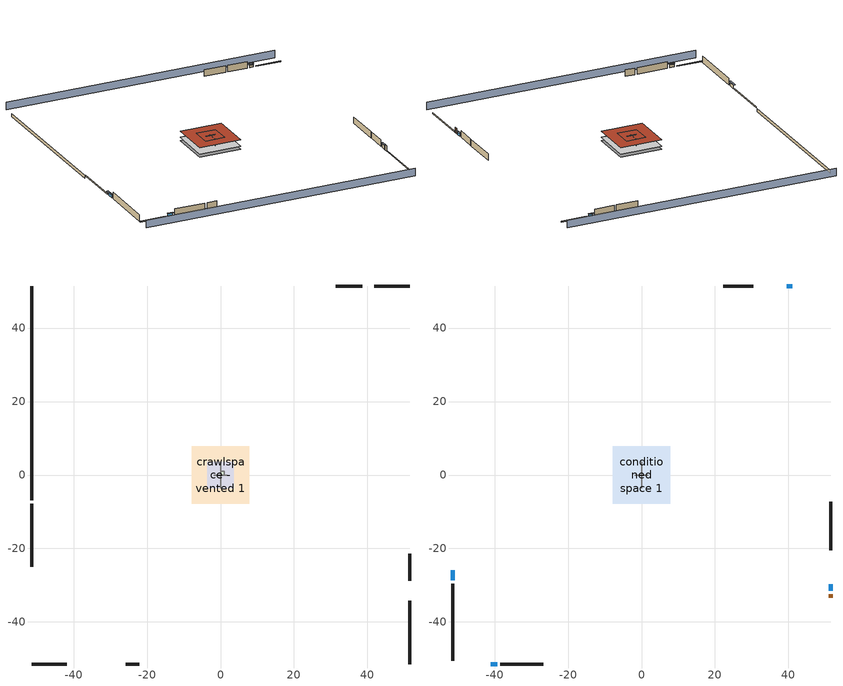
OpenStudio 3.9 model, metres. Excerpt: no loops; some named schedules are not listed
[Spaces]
garage 1
 floor foundation (Slab1 construction): -3.66,-3.66 -3.66,3.66 3.66,3.66 3.66,-3.66 z0
 wall outside (Wall1 construction): 38.64,51.43 31.32,51.43 z0.3:2.74
 wall outside (Wall2 construction): 51.43,-28.77 51.43,-21.46 z0.3:2.74
 wall outside (Wall9 construction): -25.82,-51.43 -22.17,-51.43 z0.3:2.74
 wall to conditioned space 1 (Wall5 construction Reversed): 0,3.66 0,-3.66 z0.3:2.74
 wall to conditioned space 1 (Wall6 construction Reversed): -1.83,0 1.83,0 z0.3:2.74
 roof outside (Roof1 construction): -3.66,3.66 -3.66,-3.66 3.66,-3.66 3.66,3.66 z2.74
crawlspace - vented 1
 floor foundation (Slab2 construction): -7.89,-7.89 -7.89,7.89 7.89,7.89 7.89,-7.89 z-0.91
 wall outside (RimJoist1 construction): -51.43,-7.81 -51.43,-24.97 z0.3:0.61
 wall outside (RimJoist2 construction): 51.43,51.43 41.89,51.43 z0.3:0.61
 wall outside (RimJoist3 construction): 51.43,-51.43 51.43,-34.27 z0.3:0.61
 wall outside (RimJoist4 construction): -51.43,-51.43 -41.89,-51.43 z0.3:0.61
 wall foundation (FoundationWall1 construction): -51.43,51.43 -51.43,-6.88 z-0.91:0.3
central ac and furnace airloop ret air space
 floor adiabatic (AdiabaticConst): 0,0 0,1 1,1 1,0 z0
 wall adiabatic (AdiabaticConst): 0,1 0,0 1,0 1,1 0,1 z0:1
 ceiling adiabatic (AdiabaticConst): 1,0 1,1 0,1 0,0 z1
conditioned space 1
 floor to crawlspace - vented 1 (Floor1 construction): -7.89,-7.89 -7.89,7.89 7.89,7.89 7.89,-7.89 z0.3
 wall outside (Wall3 construction): -51.43,-29.57 -51.43,-50.5 z0.3:2.74
 wall outside (Wall4 construction): 30.4,51.43 22.2,51.43 z0.3:2.74
 wall outside (Wall7 construction): 51.43,-20.53 51.43,-7.23 z0.3:2.74
 wall outside (Wall8 construction): -38.38,-51.43 -26.75,-51.43 z0.3:2.74
 wall outside (AdiabaticWallConstruction): -51.43,-25.9 -51.43,-28.64 z0.3:1.49; 40.96,51.43 39.57,51.43 z0.3:1.22; 51.43,-31.5 51.43,-29.7 z0.3:1.52; -40.96,-51.43 -39.31,-51.43 z0.3:1.4
 wall outside (AdiabaticWallConstruction 1): 51.43,-33.34 51.43,-32.43 z0.3:2.34
 window (WindowConstruction): -51.43,-25.9 -51.43,-28.64 z0.3:1.49
 window (WindowConstruction 1): 40.96,51.43 39.57,51.43 z0.3:1.22
 window (WindowConstruction 2): 51.43,-31.5 51.43,-29.7 z0.3:1.52
 window (WindowConstruction 3): -40.96,-51.43 -39.31,-51.43 z0.3:1.4
 door (Door): 51.43,-33.34 51.43,-32.43 z0.3:2.34
 roof outside (Roof2 construction): -7.89,7.89 -7.89,-7.89 7.89,-7.89 7.89,7.89 z2.74
shading: -51.43,-56 51.43,-56 / 51.43,56 -51.43,56 z0:2.74; -51.43,-28.94 -51.43,-25.59 -52.04,-25.59 -52.04,-28.94 z1.8; 39.26,51.43 41.27,51.43 41.27,52.04 39.26,52.04 z1.52; 51.43,-29.39 51.43,-31.8 52.04,-31.8 52.04,-29.39 z1.83; -39,-51.43 -41.27,-51.43 -41.27,-52.04 -39,-52.04 z1.71
[Site]
Portland Intl Arpt_OR: Latitude {deg}=45.59; Longitude {deg}=-122.6; Time Zone {hr}=-8; Elevation {m}=33; Terrain=Suburbs; Keep Site Location Information=Yes
[Site:GroundTemperature:Shallow]
10.2558, 8.96328, 8.85977, 9.47314, 11.9355, 14.3863, 16.5111, 17.8571, 17.9714, 16.8767, 14.8061, 12.4304
[Site:WaterMainsTemperature]
Calculation Method=Schedule; Temperature Schedule=mains temperature schedule
[Building]
Building 1
[Material] Roughness=Rough
Name | Thickness {m} | Conductivity {W/m-K} | Density {kg/m3} | Specific Heat {J/kg-K} | Thermal Absorptance | Solar Absorptance | Visible Absorptance
slate or tile shingles | 0.01905 | 0.840978 | 1899.972 | 799.717 | 0.9 | 0.75 | 0.75
roof rigid ins | 0.00302951 | 0.029427 | 32.04 | 1214.23 | 0.9 | 0.7 | 0.7
osb sheathing 0.5 in. | 0.0127 | 0.115458 | 512.64 | 1214.23 | 0.9 | 0.6 | 0.6
roof rigid ins 1 | 0.103632 | 0.029427 | 32.04 | 1214.23 | 0.9 | 0.7 | 0.7
osb sheathing 0.75 in. | 0.01905 | 0.115458 | 512.64 | 1214.23 | 0.9 | 0.7 | 0.7
roof stud and cavity | 0.2032 | 0.159782 | 78.34581 | 1123.46 | 0.9 | 0.7 | 0.7
gypsum board | 0.0127 | 0.160291 | 801 | 837.4 | 0.9 | 0.6 | 0.6
aluminum siding | 0.009525 | 0.089435 | 177.822 | 1046.75 | 0.9 | 0.5 | 0.5
osb sheathing 0.5 in. 1 | 0.0127 | 0.115458 | 512.64 | 1214.23 | 0.9 | 0.7 | 0.7
wall stud and cavity | 0.1397 | 0.419005 | 139.0536 | 1170.24 | 0.9 | 0.6 | 0.6
wall stud and cavity 1 | 0.1397 | 0.11765 | 139.0536 | 1170.24 | 0.9 | 0.7 | 0.7
osb sheathing 0.5 in. 2; osb sheathing 0.5 in. 3 | 0.0127 | 0.115458 | 512.64 | 1214.23
wall stud and cavity 2 | 0.1397 | 0.115562 | 139.0536 | 1170.24 | 0.9 | 0.7 | 0.7
rim joist stud and cavity | 0.0508 | 0.178289 | 50.32683 | 1063.81 | 0.9 | 0.6 | 0.6
floor stud and cavity | 0.1397 | 0.923637 | 92.3553 | 1139.71 | 0.9 | 0.7 | 0.7
floor covering | 0.0127 | 0.0433444 | 54.468 | 1339.84 | 0.9 | 0.6 | 0.6
concrete 4.0 in. | 0.1016 | 1.803125 | 2242.8 | 837.4 | 0.9 | 0.7 | 0.7
concrete 8.0 in. | 0.2032 | 1.803125 | 2242.8 | 837.4 | 0.9 | 0.7 | 0.7
soil 0.5 in. | 0.0127 | 1.3848 | 1842.3 | 418.7 | 0.9 | 0.7 | 0.7
wood siding; wood siding 1 | 0.0254 | 0.102417 | 544.68 | 1172.36
wall rigid ins | 0.512978 | 0.029427 | 32.04 | 1214.23 | 0.9 | 0.7 | 0.7
wall stud and cavity 3 | 0.0889 | 0.380278 | 52.3479 | 1209.89 | 0.9 | 0.7 | 0.7
door material | 0.04445 | 0.0612267 | 512.64 | 1214.23 | 0.9 | 0.7 | 0.7
wall stud and cavity 4 | 0.0889 | 0.391764 | 83.0341 | 1211.67 | 0.9 | 0.7 | 0.7
furniture material conditioned space 1; furniture material garage 1 | 0.1524 | 0.115458 | 640.8 | 1214.23 | 0.9 | 0.6 | 0.6
[Construction]
Roof1 construction: slate or tile shingles, roof rigid ins, osb sheathing 0.5 in.
Roof2 construction: slate or tile shingles, roof rigid ins 1, osb sheathing 0.75 in., roof stud and cavity, gypsum board
Wall1 construction; Wall2 construction: aluminum siding, osb sheathing 0.5 in. 1, wall stud and cavity
Wall3 construction; Wall4 construction: aluminum siding, osb sheathing 0.5 in. 1, wall stud and cavity 1, gypsum board
Wall5 construction Reversed: gypsum board, wall stud and cavity 2, osb sheathing 0.5 in. 2
Wall6 construction Reversed: gypsum board, wall stud and cavity 2, osb sheathing 0.5 in. 3
Wall7 construction; Wall8 construction: aluminum siding, osb sheathing 0.5 in. 3, wall stud and cavity 1, gypsum board
Wall9 construction: aluminum siding, osb sheathing 0.5 in. 3, wall stud and cavity
RimJoist1 construction; RimJoist2 construction; RimJoist3 construction; RimJoist4 construction: aluminum siding, rim joist stud and cavity
Floor1 construction: floor stud and cavity, osb sheathing 0.75 in., floor covering
Slab1 construction: concrete 4.0 in.
FoundationWall1 construction: concrete 8.0 in.
Slab2 construction: soil 0.5 in.
WindowConstruction; WindowConstruction 1; WindowConstruction 2; WindowConstruction 3: WindowMaterial
AdiabaticWallConstruction: wood siding, wall rigid ins, wall stud and cavity 3, gypsum board
Door: door material
AdiabaticWallConstruction 1: wood siding 1, wall rigid ins, wall stud and cavity 3, gypsum board
PartitionWallConstruction: gypsum board, wall stud and cavity 4, gypsum board
furniture construction conditioned space 1: furniture material conditioned space 1
furniture construction garage 1: furniture material garage 1
AdiabaticConst: Adiabatic
[WindowMaterial:SimpleGlazingSystem]
WindowMaterial: U-Factor {W/m2-K}=1.64662; Solar Heat Gain Coefficient=0.26
[Material:NoMass]
Adiabatic: Roughness=Rough; Thermal Resistance {m2-K/W}=176.1
[ThermalZone] Multiplier=1; Use Ideal Air Loads=No
Name | Volume {m3} | Thermostat
conditioned space | 606.66 | conditioned space temperature setpoint
garage | 130.484
crawlspace - vented | 303.33
central ac and furnace airloop ret air zone | 1
[Sizing:Zone] Zone Cooling Design Supply Air Temperature Input Method=SupplyAirTemperature; Zone Cooling Design Supply Air Temperature {C}=14; Zone Cooling Design Supply Air Temperature Difference {deltaC}=11.11; Zone Heating Design Supply Air Temperature Input Method=SupplyAirTemperature; Zone Heating Design Supply Air Temperature {C}=40; Zone Heating Design Supply Air Temperature Difference {deltaC}=11.11; Zone Cooling Design Supply Air Humidity Ratio {kg-H2O/kg-air}=0.0085; Zone Heating Design Supply Air Humidity Ratio {kg-H2O/kg-air}=0.008; Cooling Design Air Flow Method=DesignDay; Heating Design Air Flow Method=DesignDay; Account for Dedicated Outdoor Air System=No; Dedicated Outdoor Air System Control Strategy=NeutralSupplyAir; Dedicated Outdoor Air Low Setpoint Temperature for Design {C}=autosize; Dedicated Outdoor Air High Setpoint Temperature for Design {C}=autosize; Zone Load Sizing Method=Sensible Load Only No Latent Load; Zone Latent Cooling Design Supply Air Humidity Ratio Input Method=HumidityRatioDifference; Zone Cooling Design Supply Air Humidity Ratio Difference {kgWater/kgDryAir}=0.005; Zone Latent Heating Design Supply Air Humidity Ratio Input Method=HumidityRatioDifference; Zone Humidification Design Supply Air Humidity Ratio Difference {kgWater/kgDryAir}=0.005; Sizing Option=Coincident
garage; crawlspace - vented; central ac and furnace airloop ret air zone
[Space]
Name | Thermal Zone | Volume {m3}
conditioned space 1 | conditioned space | 606.66
garage 1 | garage | 130.484
crawlspace - vented 1 | crawlspace - vented | 303.33
central ac and furnace airloop ret air space | central ac and furnace airloop ret air zone
[ThermostatSetpoint:DualSetpoint]
conditioned space temperature setpoint: Heating Setpoint Temperature Schedule=heating setpoint; Cooling Setpoint Temperature Schedule=cooling setpoint; Temperature Difference Between Cutout And Setpoint {deltaC}=0
[Foundation:Kiva] Wall Depth Below Slab {m}=0.2032
Name | Initial Indoor Air Temperature {C} | Wall Height Above Grade {m}
Foundation Kiva 1 | 13.4258 | 0.1016
Foundation Kiva 2 | 8.36103 | 0.3048
[Foundation:Kiva:Settings]
Soil Conductivity {W/m-K}=1.3848; Soil Density {kg/m3}=1842.3; Soil Specific Heat {J/kg-K}=418.7; Ground Solar Absorptivity=0.9; Ground Thermal Absorptivity=0.9; Ground Surface Roughness {m}=0.03; Far-Field Width {m}=40; Deep-Ground Boundary Condition=ZeroFlux; Deep-Ground Depth {m}=40; Minimum Cell Dimension {m}=0.2; Maximum Cell Growth Coefficient=3; Simulation Timestep=Timestep
[SurfaceProperty:ExposedFoundationPerimeter] Exposed Perimeter Calculation Method=TotalExposedPerimeter
Name | Total Exposed Perimeter {m}
Slab1 | 18.288
Slab2 | 58.30824
[SurfaceProperty:IncidentSolarMultiplier] Incident Solar Multiplier=1; Incident Solar Multiplier Schedule=trans schedule winter=0.85 summer=0.7
Window1; Window2; Window3; Window4
[InternalMass:Definition] Design Level Calculation Method=SurfaceArea
Name | Construction | Surface Area {m2}
partition wall mass | PartitionWallConstruction | 248.794
furniture mass conditioned space 1 | furniture construction conditioned space 1 | 99.51774
furniture mass garage 1 | furniture construction garage 1 | 5.35122
[InternalMass] Multiplier=1
Name | Internal Mass Definition | Space or SpaceType
partition wall mass | partition wall mass | conditioned space 1
furniture mass conditioned space 1 | furniture mass conditioned space 1 | conditioned space 1
furniture mass garage 1 | furniture mass garage 1 | garage 1
[Fan:SystemModel]
central ac and furnace supply fan: Availability Schedule=Always On Discrete; Design Maximum Air Flow Rate {m3/s}=0.638545; Speed Control Method=Discrete; Electric Power Minimum Flow Rate Fraction=0.2; Design Pressure Rise {Pa}=500; Motor Efficiency=1; Motor In Air Stream Fraction=1; Design Electric Power Consumption {W}=autosize; Design Power Sizing Method=PowerPerFlow; Electric Power Per Unit Flow Rate {W/(m3/s)}=1059.44; Electric Power Per Unit Flow Rate Per Unit Pressure {W-s/m3-Pa}=1.66667; Fan Total Efficiency=0.7; Motor Loss Radiative Fraction=0; Speed Flow Fraction 1=0.77975; Speed Electric Power Fraction 1=0.47409; Speed Flow Fraction 2=1; Speed Electric Power Fraction 2=1
[EnergyManagementSystem:Sensor]
Name | Output Variable or Output Meter Index Key | Output Variable or Output Meter
central_ac_and_furnace_supply_fan_s; central_ac_and_furnace_supply_fan_s_1 | central ac and furnace supply fan | Fan Electricity Energy
water_heater_amb_temp | garage | Zone Mean Air Temperature
water_heater_amb_rh | garage | Zone Air Relative Humidity
water_heater_T_set | water heater setpoint | Schedule Value
out_pb_s |  | Site Outdoor Air Barometric Pressure
out_wt_s |  | Site Outdoor Air Humidity Ratio
site_vw_s |  | Site Wind Speed
cool_season | cooling season schedule | Schedule Value
central_ac_and_furnace_airloop_Fan_RTF_s | central ac and furnace supply fan | Fan Runtime Fraction Speed 1
central_ac_and_furnace_airloop_Fan_RTF_s_1 | central ac and furnace supply fan | Fan Runtime Fraction Speed 2
central_ac_and_furnace_airloop_AH_MFR_s | Node 6 | System Node Mass Flow Rate
central_ac_and_furnace_airloop_AH_VFR_s | Node 6 | System Node Current Density Volume Flow Rate
central_ac_and_furnace_airloop_AH_Tout_s | Node 6 | System Node Temperature
central_ac_and_furnace_airloop_AH_Wout_s | Node 6 | System Node Humidity Ratio
central_ac_and_furnace_airloop_RA_T_s | Node 9 | System Node Temperature
central_ac_and_furnace_airloop_Ra_W_s | Node 9 | System Node Humidity Ratio
central_ac_and_furnace_airloop_0_DZ_T_s | crawlspace - vented | Zone Air Temperature
central_ac_and_furnace_airloop_0_DZ_W_s | crawlspace - vented | Zone Mean Air Humidity Ratio
natural_vent_s | natural vent schedule | Schedule Value
htg_sp_s | heating setpoint | Schedule Value
clg_sp_s | cooling setpoint | Schedule Value
mech_vent_range_fan_0_sch_s | mech vent range fan 0 schedule | Schedule Value
mech_vent_bath_fan_0_sch_s | mech vent bath fan 0 schedule | Schedule Value
clothes_dryer_exhaust_0_sch_s | clothes_dryer | Schedule Value
site_temp | Environment | Site Outdoor Air Drybulb Temperature
discharge_sch_sensor | electric_vehicle_discharging | Schedule Value
charge_sch_sensor | electric_vehicle_charging | Schedule Value
soc_sensor | Vehicle1 li ion | Electric Storage Charge Fraction
htg_load_cond |  | Heating:EnergyTransfer:Zone:CONDITIONED SPACE
clg_load_cond |  | Cooling:EnergyTransfer:Zone:CONDITIONED SPACE
htg_load_duct |  | Heating:EnergyTransfer:Zone:CENTRAL AC AND FURNACE AIRLOOP RET AIR ZONE
clg_load_duct |  | Cooling:EnergyTransfer:Zone:CENTRAL AC AND FURNACE AIRLOOP RET AIR ZONE
s_conv | Floor1 | Surface Inside Face Convection Heat Gain Energy
s_ig | Floor1 | Surface Inside Face Internal Gains Radiation Heat Gain Energy
s_sol | Floor1 | Surface Inside Face Solar Radiation Heat Gain Energy
s_lgt | Floor1 | Surface Inside Face Lights Radiation Heat Gain Energy
s_surf | Floor1 | Surface Inside Face Net Surface Thermal Radiation Heat Gain Energy
s_conv_1 | Roof2 | Surface Inside Face Convection Heat Gain Energy
s_ig_1 | Roof2 | Surface Inside Face Internal Gains Radiation Heat Gain Energy
s_sol_1 | Roof2 | Surface Inside Face Solar Radiation Heat Gain Energy
s_lgt_1 | Roof2 | Surface Inside Face Lights Radiation Heat Gain Energy
s_surf_1 | Roof2 | Surface Inside Face Net Surface Thermal Radiation Heat Gain Energy
ss_sol | Door1 | Surface Inside Face Solar Radiation Heat Gain Energy
ss_lgt | Door1 | Surface Inside Face Lights Radiation Heat Gain Energy
ss_conv | Door1 | Surface Inside Face Convection Heat Gain Energy
ss_ig | Door1 | Surface Inside Face Internal Gains Radiation Heat Gain Energy
ss_surf | Door1 | Surface Inside Face Net Surface Thermal Radiation Heat Gain Energy
ss_conv_1 | Window1 | Surface Inside Face Convection Heat Gain Energy
ss_ig_1 | Window1 | Surface Inside Face Internal Gains Radiation Heat Gain Energy
ss_surf_1 | Window1 | Surface Inside Face Net Surface Thermal Radiation Heat Gain Energy
ss_trans_in | Window1 | Surface Window Transmitted Solar Radiation Rate
ss_back_out | Window1 | Surface Window Shortwave from Zone Back Out Window Heat Transfer Rate
ss_trans_out | Window1 | Surface Inside Face Initial Transmitted Diffuse Transmitted Out Window Solar Radiation Rate
ss_conv_2 | Window2 | Surface Inside Face Convection Heat Gain Energy
ss_ig_2 | Window2 | Surface Inside Face Internal Gains Radiation Heat Gain Energy
ss_surf_2 | Window2 | Surface Inside Face Net Surface Thermal Radiation Heat Gain Energy
ss_trans_in_1 | Window2 | Surface Window Transmitted Solar Radiation Rate
ss_back_out_1 | Window2 | Surface Window Shortwave from Zone Back Out Window Heat Transfer Rate
ss_trans_out_1 | Window2 | Surface Inside Face Initial Transmitted Diffuse Transmitted Out Window Solar Radiation Rate
ss_conv_3 | Window3 | Surface Inside Face Convection Heat Gain Energy
ss_ig_3 | Window3 | Surface Inside Face Internal Gains Radiation Heat Gain Energy
ss_surf_3 | Window3 | Surface Inside Face Net Surface Thermal Radiation Heat Gain Energy
ss_trans_in_2 | Window3 | Surface Window Transmitted Solar Radiation Rate
ss_back_out_2 | Window3 | Surface Window Shortwave from Zone Back Out Window Heat Transfer Rate
ss_trans_out_2 | Window3 | Surface Inside Face Initial Transmitted Diffuse Transmitted Out Window Solar Radiation Rate
ss_conv_4 | Window4 | Surface Inside Face Convection Heat Gain Energy
ss_ig_4 | Window4 | Surface Inside Face Internal Gains Radiation Heat Gain Energy
ss_surf_4 | Window4 | Surface Inside Face Net Surface Thermal Radiation Heat Gain Energy
ss_trans_in_3 | Window4 | Surface Window Transmitted Solar Radiation Rate
ss_back_out_3 | Window4 | Surface Window Shortwave from Zone Back Out Window Heat Transfer Rate
ss_trans_out_3 | Window4 | Surface Inside Face Initial Transmitted Diffuse Transmitted Out Window Solar Radiation Rate
s_conv_2 | Wall3 | Surface Inside Face Convection Heat Gain Energy
s_ig_2 | Wall3 | Surface Inside Face Internal Gains Radiation Heat Gain Energy
s_sol_2 | Wall3 | Surface Inside Face Solar Radiation Heat Gain Energy
s_lgt_2 | Wall3 | Surface Inside Face Lights Radiation Heat Gain Energy
[ElectricEquipment:Definition] Design Level Calculation Method=EquipmentLevel
Name | Design Level {W} | Fraction Latent | Fraction Radiant | Fraction Lost
ceiling fan | 18.5317 | 0 | 0.558 | 0
clothes washer | 441.641 | 0.03 | 0.162 | 0.7
clothes dryer | 7465.75 | 0.015 | 0.081 | 0.85
dishwasher | 305.184 | 0.3 | 0.18 | 0.4
fridge | 57.5342 | 0 | 0.6 | 0
freezer | 194.914 | 0 | 0.6 | 0
cooking range | 75.312 | 0.16 | 0.384 | 0.2
misc tv | 1219.45 | 0 | 0.6 | 0
misc plug loads | 922.946 | 0.021 | 0.558 | 0.049
whole house fan; mech vent house fan | 0 | 0 | 0 | 1
mech vent house fan cfis | 0 | 0 | 0 | 0
mech vent range fan 0; mech vent bath fan 0 | 30 | 0 | 0 | 1
[ElectricEquipment]
Name | Electric Equipment Definition | Space or SpaceType | Schedule
ceiling fan | ceiling fan | conditioned space 1 | ceiling_fan
clothes washer | clothes washer | conditioned space 1 | clothes_washer
clothes dryer | clothes dryer | conditioned space 1 | clothes_dryer
dishwasher | dishwasher | conditioned space 1 | dishwasher
fridge | fridge | conditioned space 1 | fridge schedule
freezer | freezer | garage 1 | freezer schedule
cooking range | cooking range | conditioned space 1 | cooking_range
misc tv | misc tv | conditioned space 1 | plug_loads_tv
misc plug loads | misc plug loads | conditioned space 1 | plug_loads_other
whole house fan | whole house fan | conditioned space 1 | Always On Discrete
mech vent house fan | mech vent house fan | conditioned space 1 | mech vent house fan schedule
mech vent house fan cfis | mech vent house fan cfis | conditioned space 1 | mech vent house fan cfis schedule
mech vent range fan 0 | mech vent range fan 0 | conditioned space 1 | mech vent range fan 0 schedule
mech vent bath fan 0 | mech vent bath fan 0 | conditioned space 1 | mech vent bath fan 0 schedule
[OtherEquipment:Definition] Design Level Calculation Method=EquipmentLevel
Name | Design Level {W} | Fraction Latent | Fraction Radiant | Fraction Lost
water heater sens; central ac and furnace airloop_0 SupSensLkToCond; central ac and furnace airloop_0 SupCondToLv; central ac and furnace airloop_0 RetCondToRP; central ac and furnace airloop_0 RetSensLkToRP; central ac and furnace airloop_0 SupCondToDZ; central ac and furnace airloop_0 RetCondToDZ; central ac and furnace airloop_0 SupSensLkToDZ; mech vent house fan sensible load | 0 | 0 | 0 | 0
water heater lat; central ac and furnace airloop_0 SupLatLkToCond; central ac and furnace airloop_0 RetLatLkToRP; central ac and furnace airloop_0 SupLatLkToDZ; mech vent house fan latent load | 0 | 1 | 0 | 0
water heater energy adjustment1 | 0.01 | 0 | 0 | 1
clothes dryer 2 | 0 | 0.015 | 0.081 | 0.85
cooking range 2 | 2207.18 | 0.16 | 0.384 | 0.2
general water use sensible | -79.8895 | 0 | 0.6 | 0
general water use latent | 81.0615 | 1 | 0 | 0
[OtherEquipment]
Name | Other Equipment Definition | Space or SpaceType | Schedule | Fuel Type
water heater sens | water heater sens | garage 1 | Always On Discrete
water heater lat | water heater lat | garage 1 | Always On Discrete
water heater energy adjustment1 | water heater energy adjustment1 | garage 1 | Always On Discrete | Electricity
clothes dryer 1 | clothes dryer 2 | conditioned space 1 | clothes_dryer | Electricity
cooking range 1 | cooking range 2 | conditioned space 1 | cooking_range | NaturalGas
general water use sensible | general water use sensible | conditioned space 1 | general water use schedule
general water use latent | general water use latent | conditioned space 1 | general water use schedule
central ac and furnace airloop_0 SupSensLkToCond | central ac and furnace airloop_0 SupSensLkToCond | conditioned space 1 | Always On Discrete
central ac and furnace airloop_0 SupLatLkToCond | central ac and furnace airloop_0 SupLatLkToCond | conditioned space 1 | Always On Discrete
central ac and furnace airloop_0 SupCondToLv | central ac and furnace airloop_0 SupCondToLv | conditioned space 1 | Always On Discrete
central ac and furnace airloop_0 RetCondToRP | central ac and furnace airloop_0 RetCondToRP | central ac and furnace airloop ret air space | Always On Discrete
central ac and furnace airloop_0 RetSensLkToRP | central ac and furnace airloop_0 RetSensLkToRP | central ac and furnace airloop ret air space | Always On Discrete
central ac and furnace airloop_0 RetLatLkToRP | central ac and furnace airloop_0 RetLatLkToRP | central ac and furnace airloop ret air space | Always On Discrete
central ac and furnace airloop_0 SupCondToDZ | central ac and furnace airloop_0 SupCondToDZ | crawlspace - vented 1 | Always On Discrete
central ac and furnace airloop_0 RetCondToDZ | central ac and furnace airloop_0 RetCondToDZ | crawlspace - vented 1 | Always On Discrete
central ac and furnace airloop_0 SupSensLkToDZ | central ac and furnace airloop_0 SupSensLkToDZ | crawlspace - vented 1 | Always On Discrete
central ac and furnace airloop_0 SupLatLkToDZ | central ac and furnace airloop_0 SupLatLkToDZ | crawlspace - vented 1 | Always On Discrete
mech vent house fan sensible load | mech vent house fan sensible load | conditioned space 1 | Always On Discrete
mech vent house fan latent load | mech vent house fan latent load | conditioned space 1 | Always On Discrete
[WaterUse:Equipment:Definition]
Name | Peak Flow Rate {m3/s}
clothes washer | 1.18502e-05
dishwasher | 5.75734e-06
[Lights:Definition] Design Level Calculation Method=LightingLevel; Fraction Radiant=0.6; Fraction Visible=0.2; Return Air Fraction=0
Name | Lighting Level {W}
interior lighting | 1388.36
garage lighting | 49.8168
[Lights] Fraction Replaceable=1
Name | Lights Definition | Space or SpaceType | Schedule
interior lighting | interior lighting | conditioned space 1 | lighting_interior
garage lighting | garage lighting | garage 1 | lighting_garage
[Exterior:Lights:Definition]
exterior lighting: Design Level {W}=53.829
[Exterior:Lights]
exterior lighting: Exterior Lights Definition=exterior lighting; Schedule=exterior lighting schedule
[People:Definition]
occupants: Number of People Calculation Method=People; Number of People {people}=4; Fraction Radiant=0.314171; Sensible Heat Fraction=0.56303; Carbon Dioxide Generation Rate {m3/s-W}=0; Enable ASHRAE 55 Comfort Warnings=No; Mean Radiant Temperature Calculation Type=EnclosureAveraged
[People]
occupants: People Definition=occupants; Space or SpaceType=conditioned space 1; Number of People Schedule=occupants; Activity Level Schedule=occupants activity schedule; Multiplier=1
[ZoneMixing] Schedule=Always On Continuous; Design Flow Rate Calculation Method=Flow/Zone; Design Flow Rate {m3/s}=0
Name | Zone or Space | Source Zone or Space
central ac and furnace airloop_0 ZoneMixDZToCond mix | conditioned space | crawlspace - vented
central ac and furnace airloop_0 ZoneMixCondToDZ mix | crawlspace - vented | conditioned space
[SpaceInfiltration:DesignFlowRate] Schedule=Always On Discrete
Name | Space or SpaceType | Design Flow Rate Calculation Method | Design Flow Rate {m3/s} | Air Changes per Hour {1/hr} | Constant Term Coefficient | Temperature Term Coefficient | Velocity Term Coefficient | Velocity Squared Term Coefficient
natural vent flow; whole house fan flow; infil flow | conditioned space 1 | Flow/Space | 0
infil crawlspace - vented 1 | crawlspace - vented 1 | AirChanges/Hour |  | 2.6013 | 1 | 0 | 0 | 0
crawlspace_vented 1 duct leakage imbalance infil flow | crawlspace - vented 1 | Flow/Space | 0
[SpaceInfiltration:EffectiveLeakageArea]
infil garage 1: Space or SpaceType=garage 1; Schedule=Always On Discrete; Effective Air Leakage Area {cm2}=407.755; Stack Coefficient=0.000129147; Wind Coefficient=4.64657e-05
